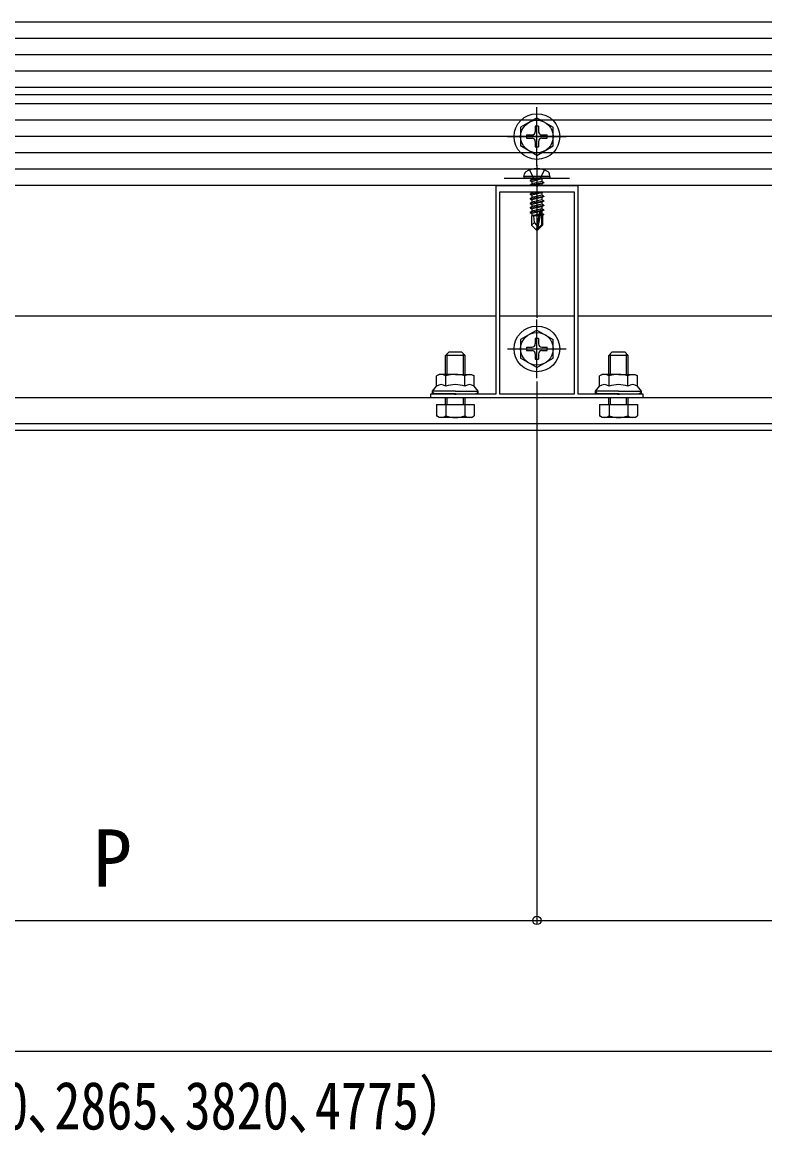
# Model space of a CAD drawing. Units: millimetres, scale not verified. Extents: x -1050 to 1050, y -1571 to 1561.
# Drawn here: x 104.8 to 332.3, y -586.7 to -245.8 of the extents above; entities that cross this region are included whole.
import ezdxf
from ezdxf.enums import TextEntityAlignment as Align

# ---------------------------------------------------------------- set-up
doc = ezdxf.new("R2010")
doc.units = ezdxf.units.MM
doc.header["$LTSCALE"] = 8
for name, color, linetype in [('0-2_YKK_11', 7, 'Continuous'), ('0-4_YKK_12', 2, 'Continuous'), ('0-5_YKK_13', 4, 'Continuous'), ('0-6_YKK_D', 6, 'Continuous')]:
    doc.layers.add(name, color=color, linetype=linetype)
doc.styles.add('ＭＳ ゴシック', font='')
doc.styles.get('ＭＳ ゴシック').set_extended_font_data('MS Gothic')

msp = doc.modelspace()

# ---------------------------------------------------------------- linework, layer by layer
at = {"layer": '0-2_YKK_11'}
for points in [[(295.001, -360.8), (230.001, -360.8), (230.001, -359.6), (237.043, -359.6), (237.226, -359.72), (237.776, -359.72), (237.959, -359.6), (250.001, -359.6), (250.001, -295.8), (262.043, -295.8), (262.226, -295.92), (262.776, -295.92), (262.959, -295.8), (275.001, -295.8), (275.001, -359.6), (287.043, -359.6), (287.226, -359.72), (287.776, -359.72), (287.959, -359.6), (295.001, -359.6)], [(251.001, -297.8), (251.001, -359.6), (274.001, -359.6), (274.001, -297.8)]]:
    msp.add_lwpolyline(points, close=True, dxfattribs=at)
at = {"layer": '0-4_YKK_12'}
for p, q in [((789.985, -245.8), (-524.999, -245.8)), ((474.001, -250.8), (-448.999, -250.8)), ((474.001, -255.8), (-448.999, -255.8)), ((440.001, -260.8), (-414.999, -260.8)), ((424.501, -268), (-399.499, -268)), ((425.501, -290.8), (-399.499, -290.8)), ((250.001, -335.8), (25.001, -335.8)), ((274.001, -335.8), (251.001, -335.8)), ((475.001, -335.8), (275.001, -335.8)), ((475.001, -360.8), (-449.999, -360.8)), ((475.001, -368.8), (-449.999, -368.8)), ((475.001, -370.8), (-449.999, -370.8))]:
    msp.add_line(p, q, dxfattribs=at)
at = {"layer": '0-5_YKK_13'}
for p, q in [((440.001, -260.8), (-414.999, -260.8)), ((471.134, -265.8), (-446.132, -265.8)), ((457.501, -265.8), (-432.499, -265.8)), ((457.501, -270.8), (-432.499, -270.8)), ((262.501, -289.8), (262.501, -271.8)), ((457.501, -275.8), (-432.499, -275.8)), ((262.501, -275.05), (257.501, -277.937)), ((262.501, -275.05), (267.501, -277.937)), ((257.501, -277.937), (257.501, -283.663)), ((262.001, -277.65), (262.001, -279.3)), ((263.001, -277.65), (262.001, -277.65)), ((263.001, -277.65), (263.001, -279.3)), ((267.501, -283.663), (267.501, -277.937)), ((457.501, -280.8), (-432.499, -280.8)), ((253.501, -280.8), (271.501, -280.8)), ((259.351, -280.3), (261.001, -280.3)), ((259.351, -280.3), (259.351, -281.3)), ((259.351, -281.3), (261.001, -281.3)), ((262.001, -282.3), (262.001, -283.95)), ((263.001, -282.3), (263.001, -283.95)), ((264.001, -280.3), (265.651, -280.3)), ((264.001, -281.3), (265.651, -281.3)), ((265.651, -281.3), (265.651, -280.3)), ((457.501, -285.8), (-432.499, -285.8)), ((262.501, -286.55), (257.501, -283.663)), ((262.001, -283.95), (263.001, -283.95)), ((262.501, -286.55), (267.501, -283.663)), ((262.501, -289.6), (262.501, -310.5)), ((457.501, -290.8), (-432.499, -290.8)), ((258.501, -293), (258.642, -292.197)), ((266.501, -293), (258.501, -293)), ((258.501, -293), (258.589, -293.5)), ((266.501, -293), (266.359, -292.197)), ((266.501, -293), (266.413, -293.5)), ((457.501, -295.8), (-432.499, -295.8)), ((252.501, -293.5), (272.501, -293.5)), ((266.413, -293.5), (258.589, -293.5)), ((260.401, -294.15), (264.001, -293.55)), ((264.001, -293.65), (260.401, -294.25)), ((260.401, -294.15), (260.951, -293.832)), ((260.401, -294.15), (260.401, -294.25)), ((260.401, -294.15), (260.401, -294.25)), ((260.401, -294.25), (260.951, -294.567)), ((260.401, -295.55), (264.601, -294.85)), ((264.601, -294.95), (260.401, -295.65)), ((260.401, -295.55), (260.951, -295.232)), ((260.401, -295.55), (260.401, -295.65)), ((260.401, -295.65), (260.661, -295.8)), ((264.001, -293.55), (260.951, -293.832)), ((260.951, -294.567), (264.001, -293.65)), ((260.951, -293.7), (260.951, -293.832)), ((264.051, -294.532), (260.951, -295.232)), ((260.951, -294.567), (260.951, -295.232)), ((264.051, -295.267), (261.692, -295.8)), ((264.001, -293.55), (264.001, -293.65)), ((264.051, -293.7), (264.051, -294.532)), ((264.601, -294.85), (264.051, -294.532)), ((264.601, -294.95), (264.051, -295.267)), ((264.051, -295.267), (264.051, -295.8)), ((264.601, -294.85), (264.601, -294.95)), ((264.3, -297.8), (260.401, -298.45)), ((260.401, -298.35), (263.7, -297.8)), ((260.401, -298.35), (260.951, -298.032)), ((260.401, -298.35), (260.401, -298.45)), ((260.401, -298.45), (260.951, -298.767)), ((260.401, -299.75), (264.601, -299.05)), ((264.601, -299.15), (260.401, -299.85)), ((260.401, -299.75), (260.951, -299.432)), ((260.401, -299.75), (260.401, -299.85)), ((260.401, -299.85), (260.951, -300.167)), ((261.98, -297.8), (260.951, -298.032)), ((260.951, -297.8), (260.951, -298.032)), ((264.051, -298.732), (260.951, -299.432)), ((260.951, -298.767), (260.951, -299.432)), ((264.051, -298.067), (264.051, -298.732)), ((264.601, -299.05), (264.051, -298.732)), ((264.051, -299.467), (264.051, -300.132)), ((264.601, -299.05), (264.601, -299.15)), ((260.401, -301.15), (264.601, -300.45)), ((264.601, -300.55), (260.401, -301.25)), ((260.401, -301.15), (260.951, -300.832)), ((260.401, -301.15), (260.401, -301.25)), ((260.401, -301.25), (260.951, -301.567)), ((260.401, -302.55), (264.601, -301.85)), ((264.601, -301.95), (260.401, -302.65)), ((260.401, -302.55), (260.951, -302.232)), ((260.401, -302.55), (260.401, -302.65)), ((260.401, -302.65), (260.951, -302.967)), ((264.051, -300.132), (260.951, -300.832)), ((260.951, -300.167), (260.951, -300.832)), ((264.051, -301.532), (260.951, -302.232)), ((260.951, -301.567), (260.951, -302.232)), ((264.051, -302.932), (260.951, -303.632)), ((260.951, -302.967), (260.951, -303.632)), ((263.833, -303.377), (262.651, -309.076)), ((263.833, -303.378), (264.601, -303.25)), ((264.601, -303.35), (263.888, -303.469)), ((264.601, -300.45), (264.051, -300.132)), ((264.051, -300.867), (264.051, -301.532)), ((264.601, -301.85), (264.051, -301.532)), ((264.051, -302.267), (264.051, -302.932)), ((264.601, -303.25), (264.051, -302.932)), ((264.601, -300.45), (264.601, -300.55)), ((264.601, -301.85), (264.601, -301.95)), ((264.601, -303.25), (264.601, -303.35)), ((260.401, -303.95), (263.426, -303.446)), ((263.399, -303.55), (260.401, -304.05)), ((260.401, -303.95), (260.951, -303.632)), ((260.401, -303.95), (260.401, -304.05)), ((260.401, -304.05), (260.951, -304.367)), ((260.801, -305.1), (260.951, -305.032)), ((260.801, -305.1), (260.801, -307.95)), ((263.077, -305.1), (260.801, -305.1)), ((263.341, -303.828), (260.951, -304.367)), ((260.951, -304.367), (260.951, -305.032)), ((263.196, -304.525), (260.951, -305.032)), ((263.136, -304.817), (261.418, -305.1)), ((263.41, -303.493), (262.501, -307.878)), ((263.081, -305.084), (262.997, -305.1)), ((264.051, -304.332), (263.898, -304.367)), ((263.901, -303.548), (263.901, -307.826)), ((264.501, -304.592), (263.901, -304.691)), ((264.501, -304.808), (263.901, -304.924)), ((264.201, -305.1), (263.901, -305.1)), ((264.051, -303.667), (264.051, -304.332)), ((264.501, -304.592), (264.051, -304.332)), ((264.501, -304.808), (264.201, -304.981)), ((264.201, -304.981), (264.201, -307.95)), ((264.501, -304.592), (264.501, -304.808)), ((261.758, -307.147), (260.801, -307.95)), ((262.351, -309.5), (260.801, -307.95)), ((262.501, -307.878), (262.351, -309.5)), ((262.351, -309.5), (262.651, -309.5)), ((262.501, -307.878), (262.501, -309.5)), ((263.901, -307.826), (262.651, -309.076)), ((262.651, -309.5), (264.201, -307.95)), ((262.651, -309.076), (262.651, -309.5)), ((264.201, -307.95), (263.901, -307.826)), ((262.501, -354.8), (262.501, -336.8)), ((262.501, -340.05), (257.501, -342.937)), ((262.501, -340.05), (267.501, -342.937)), ((257.501, -342.937), (257.501, -348.663)), ((262.001, -342.65), (262.001, -344.3)), ((263.001, -342.65), (262.001, -342.65)), ((263.001, -342.65), (263.001, -344.3)), ((267.501, -348.663), (267.501, -342.937)), ((235.041, -353.6), (235.041, -347.26)), ((239.961, -353.6), (239.961, -347.26)), ((253.501, -345.8), (271.501, -345.8)), ((259.351, -345.3), (261.001, -345.3)), ((259.351, -345.3), (259.351, -346.3)), ((259.351, -346.3), (261.001, -346.3)), ((262.001, -347.3), (262.001, -348.95)), ((263.001, -347.3), (263.001, -348.95)), ((264.001, -345.3), (265.651, -345.3)), ((264.001, -346.3), (265.651, -346.3)), ((265.651, -346.3), (265.651, -345.3)), ((285.041, -353.6), (285.041, -347.26)), ((289.961, -353.6), (289.961, -347.26)), ((240.501, -347.8), (234.501, -347.8)), ((262.501, -351.55), (257.501, -348.663)), ((262.001, -348.95), (263.001, -348.95)), ((262.501, -351.55), (267.501, -348.663)), ((290.501, -347.8), (284.501, -347.8)), ((232.501, -353.6), (231.727, -354.047)), ((231.727, -357.2), (231.727, -354.047)), ((237.501, -353.6), (232.501, -353.6)), ((234.614, -357.2), (234.614, -354.047)), ((237.501, -353.6), (242.501, -353.6)), ((240.388, -357.2), (240.388, -354.047)), ((242.501, -353.6), (243.274, -354.047)), ((243.274, -357.2), (243.274, -354.047)), ((282.501, -353.6), (281.727, -354.047)), ((281.727, -357.2), (281.727, -354.047)), ((287.501, -353.6), (282.501, -353.6)), ((284.614, -357.2), (284.614, -354.047)), ((287.501, -353.6), (292.501, -353.6)), ((290.388, -357.2), (290.388, -354.047)), ((292.501, -353.6), (293.274, -354.047)), ((293.274, -357.2), (293.274, -354.047)), ((230.501, -359.6), (230.501, -358.8)), ((237.501, -359.6), (230.501, -359.6)), ((234.501, -362.8), (234.501, -360.8)), ((235.041, -362.8), (235.041, -360.8)), ((237.501, -359.6), (244.501, -359.6)), ((239.961, -362.8), (239.961, -360.8)), ((240.501, -362.8), (240.501, -360.8)), ((244.501, -359.6), (244.501, -358.8)), ((280.501, -359.6), (280.501, -358.8)), ((287.501, -359.6), (280.501, -359.6)), ((284.501, -362.8), (284.501, -360.8)), ((285.041, -362.8), (285.041, -360.8)), ((287.501, -359.6), (294.501, -359.6)), ((289.961, -362.8), (289.961, -360.8)), ((290.501, -362.8), (290.501, -360.8)), ((294.501, -359.6), (294.501, -358.8)), ((231.727, -362.8), (231.727, -366.353)), ((234.614, -362.8), (234.614, -366.353)), ((240.388, -362.8), (240.388, -366.353)), ((281.727, -362.8), (281.727, -366.353)), ((284.614, -362.8), (284.614, -366.353)), ((290.388, -362.8), (290.388, -366.353)), ((232.501, -366.8), (231.727, -366.353)), ((242.501, -366.8), (232.501, -366.8)), ((242.501, -366.8), (243.274, -366.353)), ((282.501, -366.8), (281.727, -366.353)), ((292.501, -366.8), (282.501, -366.8)), ((292.501, -366.8), (293.274, -366.353))]:
    msp.add_line(p, q, dxfattribs=at)
for points in [[(260.201, -291.02), (261.356, -293.337), (262.501, -293.946)], [(264.801, -291.02), (263.646, -293.337), (262.501, -293.946)], [(264.514, -297.8), (264.051, -298.067), (260.951, -298.767)], [(264.601, -299.15), (264.051, -299.467), (260.951, -300.167)], [(264.601, -300.55), (264.051, -300.867), (260.951, -301.567)], [(264.601, -301.95), (264.051, -302.267), (260.951, -302.967)], [(264.601, -303.35), (264.051, -303.667), (263.901, -303.701)], [(262.501, -307.878), (261.758, -307.147), (261.601, -305.1)], [(234.501, -353.6), (234.501, -347.8), (235.501, -346.8)], [(240.501, -353.6), (240.501, -347.8), (239.501, -346.8), (235.501, -346.8)], [(284.501, -353.6), (284.501, -347.8), (285.501, -346.8)], [(290.501, -353.6), (290.501, -347.8), (289.501, -346.8), (285.501, -346.8)], [(237.501, -358.8), (230.501, -358.8), (231.727, -357.2)], [(237.501, -358.8), (244.501, -358.8), (243.274, -357.2)], [(287.501, -358.8), (280.501, -358.8), (281.727, -357.2)], [(287.501, -358.8), (294.501, -358.8), (293.274, -357.2)], [(231.727, -362.8), (243.274, -362.8), (243.274, -366.353)], [(281.727, -362.8), (293.274, -362.8), (293.274, -366.353)]]:
    msp.add_lwpolyline(points, dxfattribs=at)
for centre, radius in [((262.501, -280.8), 7), ((262.501, -280.8), 5), ((262.501, -345.8), 7), ((262.501, -345.8), 5)]:
    msp.add_circle(centre, radius, dxfattribs=at)
for centre, radius, start, end in [((261.001, -279.3), 1, 270, 0), ((264.001, -279.3), 1, 180, 270), ((261.001, -282.3), 1, 0, 90), ((264.001, -282.3), 1, 90, 180), ((259.529, -292.354), 0.9, 122.05588, 170), ((262.501, -297.1), 6.5, 57.94412, 122.05588), ((265.473, -292.354), 0.9, 10, 57.94412), ((260.751, -293.7), 0.2, 0, 90), ((264.251, -293.7), 0.2, 90, 180), ((263.653, -303.548), 0.248, 0, 167.19096), ((261.001, -344.3), 1, 270, 0), ((264.001, -344.3), 1, 180, 270), ((261.001, -347.3), 1, 0, 90), ((264.001, -347.3), 1, 90, 180), ((233.171, -356.156), 2.556, 55.61575, 124.38425), ((237.501, -363.153), 9.553, 90, 107.58795), ((237.501, -363.153), 9.553, 72.41205, 90), ((241.831, -356.156), 2.556, 55.61575, 124.38425), ((283.171, -356.156), 2.556, 55.61575, 124.38425), ((287.501, -363.153), 9.553, 90, 107.58795), ((287.501, -363.153), 9.553, 72.41205, 90), ((291.831, -356.156), 2.556, 55.61575, 124.38425), ((233.171, -359.309), 2.556, 55.61575, 124.38425), ((237.501, -366.307), 9.553, 90, 107.58795), ((237.501, -366.307), 9.553, 72.41205, 90), ((241.831, -359.309), 2.556, 55.61575, 124.38425), ((283.171, -359.309), 2.556, 55.61575, 124.38425), ((287.501, -366.307), 9.553, 90, 107.58795), ((287.501, -366.307), 9.553, 72.41205, 90), ((291.831, -359.309), 2.556, 55.61575, 124.38425), ((233.171, -364.244), 2.556, 235.61575, 304.38425), ((237.501, -357.247), 9.553, 252.41205, 287.58795), ((241.831, -364.244), 2.556, 235.61575, 304.38425), ((283.171, -364.244), 2.556, 235.61575, 304.38425), ((287.501, -357.247), 9.553, 252.41205, 287.58795), ((291.831, -364.244), 2.556, 235.61575, 304.38425)]:
    msp.add_arc(centre, radius, start, end, dxfattribs=at)
for centre, start_param, end_param in [((232.001, -358.8), 3.1415927, 4.712389), ((243.001, -358.8), 4.712389, 6.2831853), ((282.001, -358.8), 3.1415927, 4.712389), ((293.001, -358.8), 4.712389, 6.2831853)]:
    msp.add_ellipse(centre, major_axis=(1.5, 0), ratio=0.533333, start_param=start_param, end_param=end_param, dxfattribs=at)
at = {"layer": '0-6_YKK_D'}
for p, q in [((262.501, -289.8), (262.501, -336.3)), ((262.501, -355.8), (262.501, -521.8)), ((262.501, -361.8), (262.501, -521.8)), ((12.501, -520.8), (262.501, -520.8)), ((262.501, -520.8), (512.501, -520.8)), ((-466.499, -560.8), (491.501, -560.8))]:
    msp.add_line(p, q, dxfattribs=at)
msp.add_circle((262.501, -520.8), 1.275, dxfattribs=at)
msp.add_circle((262.501, -520.8), 1.275, dxfattribs=at)

# ---------------------------------------------------------------- texts
at = {"layer": '0-6_YKK_D', "style": 'ＭＳ ゴシック'}
msp.add_text('P', height=17.6, dxfattribs=at).set_placement((126.455, -515.8), align=Align.BOTTOM_LEFT)
at = {"layer": '0-6_YKK_D', "style": 'ＭＳ ゴシック', "width": 0.8}
msp.add_text('（関東間：1820､2730､3640､4550､MM：2000､3000､4000､5000､九州・四国間：1910､2865､3820､4775）', height=14.66, dxfattribs=at).set_placement((-468.499, -589.209), align=Align.BOTTOM_LEFT)

doc.saveas('drawing.dxf')
